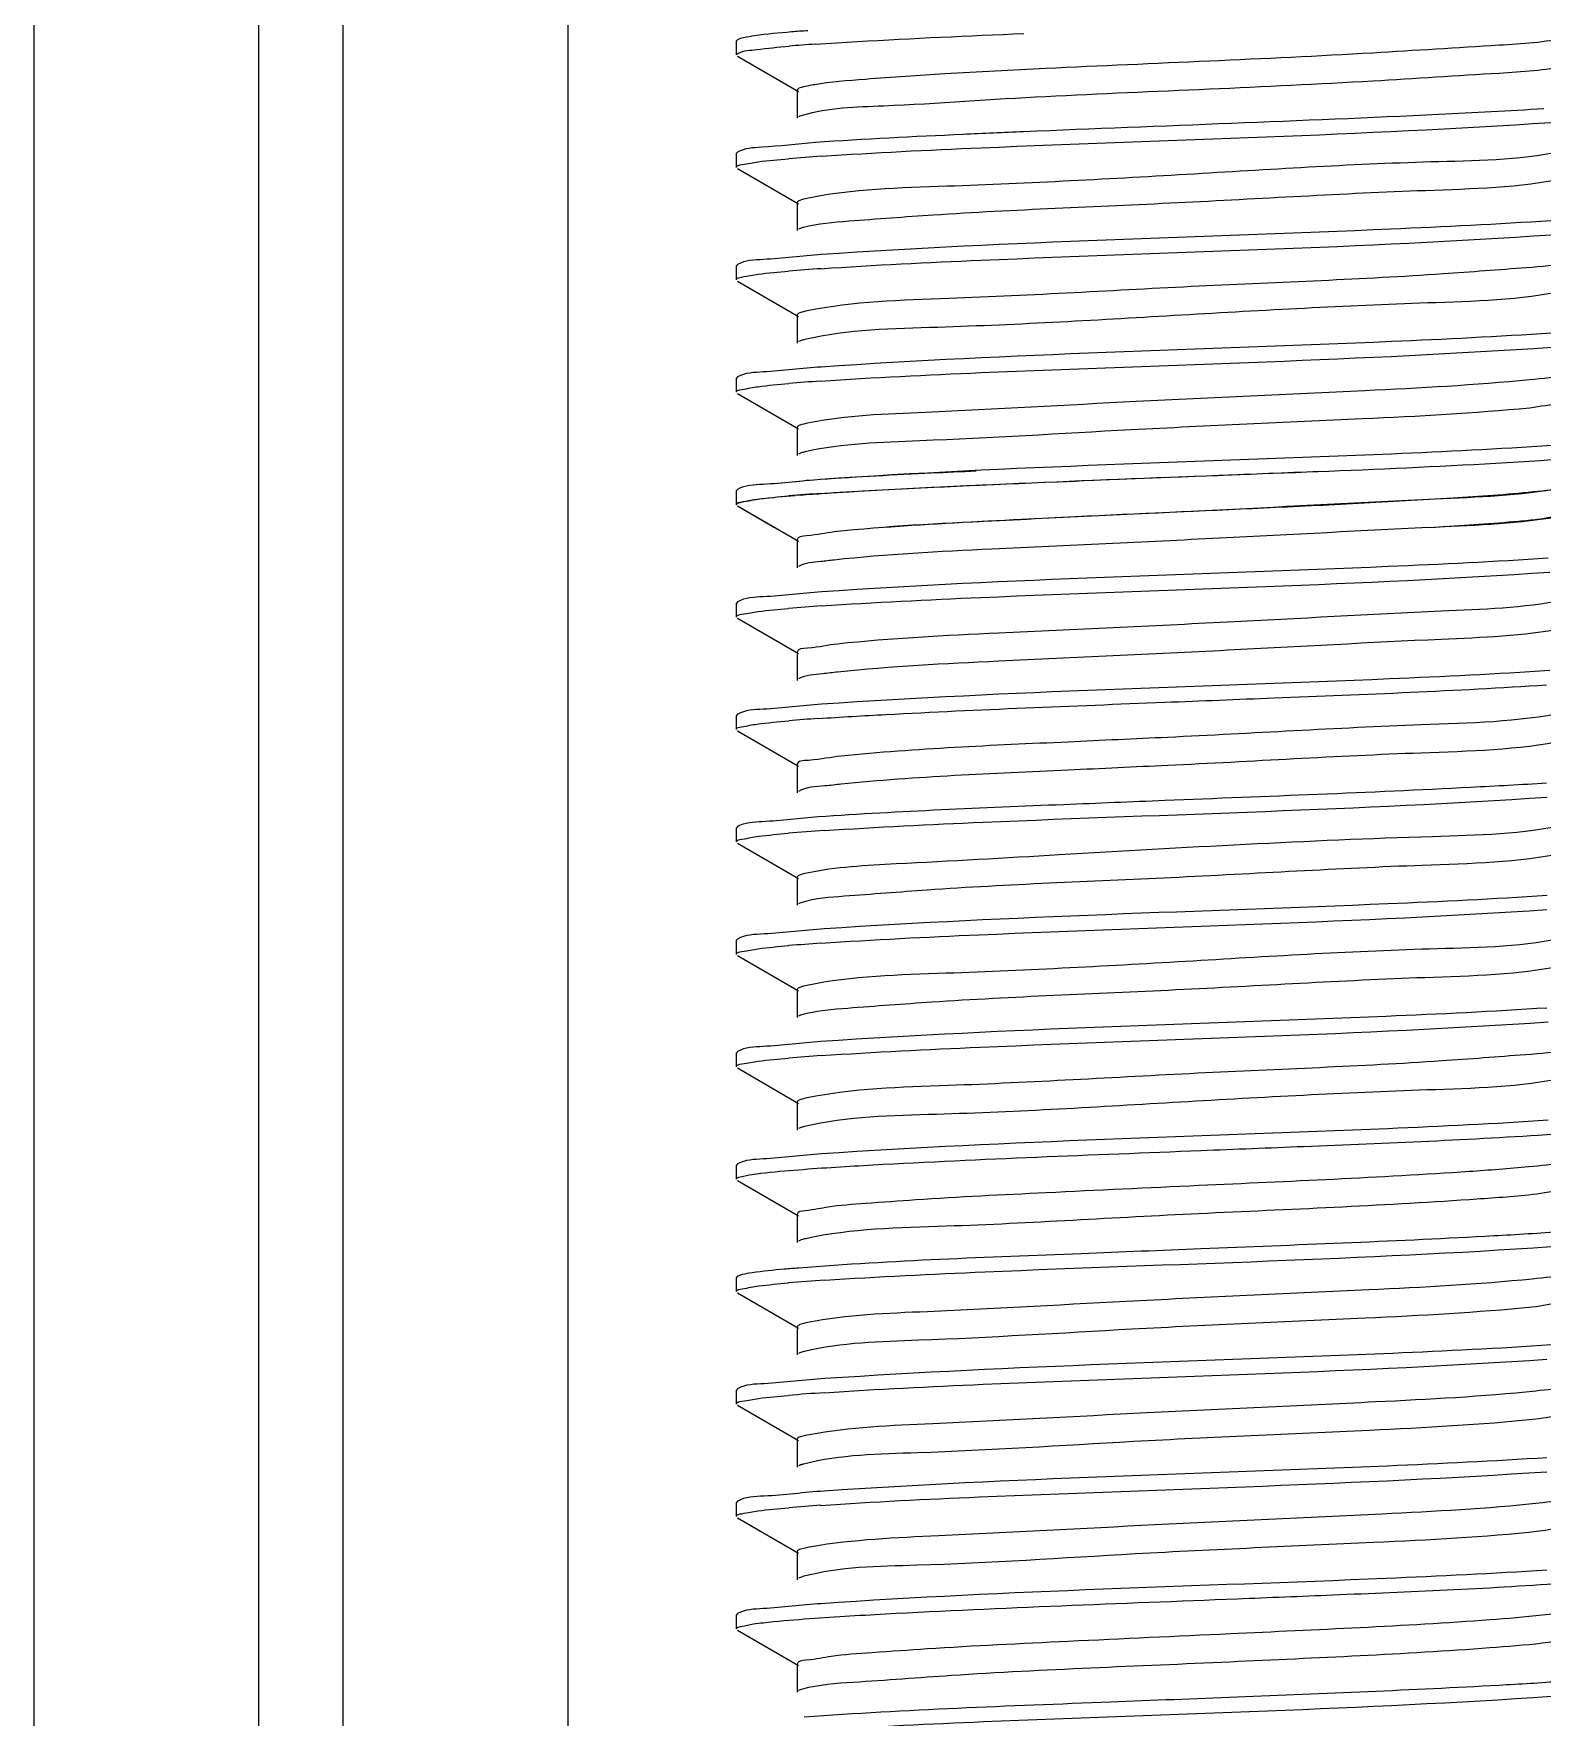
# Model space of a CAD drawing. Extents: x 1680110 to 4798266, y 269661 to 1249705.
# Drawn here: x 2404359.1 to 2404589.1, y 664867.5 to 665124.2 of the extents above; entities that cross this region are included whole.
import ezdxf

# ---------------------------------------------------------------- set-up
doc = ezdxf.new("R2010")
doc.units = 0
doc.header["$LTSCALE"] = 1000
doc.header["$MEASUREMENT"] = 0

# ---------------------------------------------------------------- blocks, each defined once
blk = doc.blocks.new('gfhhrryyfd')
at = {"linetype": 'Continuous'}
for p, q in [((3693152.86, -1741005.43), (3693152.86, -1744418.97)), ((3693187.15, -1741005.43), (3693187.15, -1744418.97)), ((3693200.01, -1741005.43), (3693200.01, -1744418.97)), ((3693234.3, -1741005.43), (3693234.3, -1744418.97)), ((3693260.18, -1742321.09), (3693260.01, -1742321.28)), ((3693260.01, -1742323.42), (3693260.01, -1742321.28)), ((3693260.01, -1742323.42), (3693260.01, -1742321.28)), ((3693260.18, -1742323.61), (3693269.48, -1742328.99)), ((3693269.29, -1742328.78), (3693269.29, -1742333.06)), ((3693260.18, -1742338.23), (3693260.01, -1742338.42)), ((3693260.01, -1742340.56), (3693260.01, -1742338.42)), ((3693260.01, -1742340.56), (3693260.01, -1742338.42)), ((3693260.18, -1742340.75), (3693269.48, -1742346.14)), ((3693269.29, -1742345.92), (3693269.29, -1742350.21)), ((3693260.18, -1742355.38), (3693260.01, -1742355.57)), ((3693260.01, -1742357.71), (3693260.01, -1742355.57)), ((3693260.01, -1742357.71), (3693260.01, -1742355.57)), ((3693260.18, -1742357.9), (3693269.48, -1742363.28)), ((3693269.29, -1742363.07), (3693269.29, -1742367.35)), ((3693260.18, -1742372.52), (3693260.01, -1742372.71)), ((3693260.01, -1742374.85), (3693260.01, -1742372.71)), ((3693260.01, -1742374.85), (3693260.01, -1742372.71)), ((3693260.18, -1742375.04), (3693269.48, -1742380.43)), ((3693269.29, -1742380.21), (3693269.29, -1742384.5)), ((3693260.18, -1742389.67), (3693260.01, -1742389.86)), ((3693260.18, -1742389.67), (3693260.01, -1742389.85)), ((3693260.01, -1742392), (3693260.01, -1742389.85)), ((3693260.01, -1742392), (3693260.01, -1742389.85)), ((3693260.01, -1742392), (3693260.01, -1742389.86)), ((3693260.01, -1742392), (3693260.01, -1742389.86)), ((3693260.18, -1742392.19), (3693269.48, -1742397.57)), ((3693260.18, -1742392.19), (3693265.84, -1742395.47)), ((3693269.29, -1742397.36), (3693269.29, -1742401.64)), ((3693260.18, -1742406.81), (3693260.01, -1742407)), ((3693260.01, -1742409.14), (3693260.01, -1742407)), ((3693260.01, -1742409.14), (3693260.01, -1742407)), ((3693260.18, -1742409.33), (3693269.48, -1742414.72)), ((3693269.29, -1742414.5), (3693269.29, -1742418.79)), ((3693260.18, -1742423.96), (3693260.01, -1742424.15)), ((3693260.01, -1742426.29), (3693260.01, -1742424.15)), ((3693260.01, -1742426.29), (3693260.01, -1742424.15)), ((3693260.18, -1742426.48), (3693269.48, -1742431.86)), ((3693269.29, -1742431.65), (3693269.29, -1742435.93)), ((3693260.18, -1742441.1), (3693260.01, -1742441.29)), ((3693260.01, -1742443.43), (3693260.01, -1742441.29)), ((3693260.01, -1742443.43), (3693260.01, -1742441.29)), ((3693260.18, -1742443.62), (3693269.48, -1742449.01)), ((3693269.29, -1742448.79), (3693269.29, -1742453.08)), ((3693260.18, -1742458.25), (3693260.01, -1742458.44)), ((3693260.01, -1742460.58), (3693260.01, -1742458.44)), ((3693260.01, -1742460.58), (3693260.01, -1742458.44)), ((3693260.18, -1742460.77), (3693269.48, -1742466.15)), ((3693269.29, -1742465.94), (3693269.29, -1742470.22)), ((3693260.18, -1742475.39), (3693260.01, -1742475.58)), ((3693260.01, -1742477.72), (3693260.01, -1742475.58)), ((3693260.01, -1742477.72), (3693260.01, -1742475.58)), ((3693260.18, -1742477.91), (3693269.48, -1742483.3)), ((3693269.29, -1742483.08), (3693269.29, -1742487.37)), ((3693260.18, -1742492.54), (3693260.01, -1742492.73)), ((3693260.01, -1742494.87), (3693260.01, -1742492.73)), ((3693260.01, -1742494.87), (3693260.01, -1742492.73)), ((3693260.18, -1742495.06), (3693269.48, -1742500.44)), ((3693269.29, -1742500.23), (3693269.29, -1742504.51)), ((3693260.18, -1742509.68), (3693260.01, -1742509.87)), ((3693260.01, -1742512.01), (3693260.01, -1742509.87)), ((3693260.01, -1742512.01), (3693260.01, -1742509.87)), ((3693260.18, -1742512.2), (3693269.48, -1742517.59)), ((3693269.29, -1742517.37), (3693269.29, -1742521.66)), ((3693260.18, -1742526.83), (3693260.01, -1742527.02)), ((3693260.01, -1742529.16), (3693260.01, -1742527.02)), ((3693260.01, -1742529.16), (3693260.01, -1742527.02)), ((3693260.18, -1742529.35), (3693269.48, -1742534.73)), ((3693269.29, -1742534.52), (3693269.29, -1742538.8)), ((3693260.18, -1742543.97), (3693260.01, -1742544.16)), ((3693260.01, -1742546.3), (3693260.01, -1742544.16)), ((3693260.01, -1742546.3), (3693260.01, -1742544.16)), ((3693260.18, -1742546.49), (3693269.48, -1742551.88)), ((3693269.29, -1742551.66), (3693269.29, -1742555.95)), ((3693260.18, -1742561.12), (3693260.01, -1742561.31)), ((3693260.01, -1742563.45), (3693260.01, -1742561.31)), ((3693260.01, -1742563.45), (3693260.01, -1742561.31)), ((3693260.18, -1742563.64), (3693269.48, -1742569.02)), ((3693269.29, -1742568.81), (3693269.29, -1742573.09))]:
    blk.add_line(p, q, dxfattribs=at)
for centre, radius, start, end in [((3693291.48, -1742601.07), 279.97, 93.9793, 94.8029), ((3693292.69, -1742633.4), 295.2, 93.8293, 94.8034), ((3693292.64, -1742649.95), 294.6, 93.8348, 94.8035), ((3693292.53, -1742665.65), 293.15, 93.8484, 94.8033), ((3693292.67, -1742684.55), 294.92, 93.832, 94.8034), ((3693289.57, -1742646.6), 256.84, 94.4326, 94.598), ((3693292.7, -1742702.08), 295.3, 93.8284, 94.8033), ((3693292.02, -1742710.64), 286.69, 93.9046, 94.8082), ((3693293.24, -1742743.15), 302.1, 93.7629, 94.806), ((3693292.57, -1742751.88), 293.66, 93.8436, 94.8037), ((3693292.67, -1742770.28), 294.92, 93.832, 94.8034), ((3693293.34, -1742813), 303.38, 93.7522, 94.8054), ((3693293.23, -1742828.72), 301.94, 93.7643, 94.806), ((3693292.57, -1742837.56), 293.62, 93.844, 94.8037)]:
    blk.add_arc(centre, radius, start, end, dxfattribs=at)
for points, knots in [([(3693270.89, -1742319.72), (3693270.06, -1742319.78), (3693267.35, -1742319.99), (3693264.65, -1742320.23), (3693262.79, -1742320.5)], [0, 0, 0, 0, 0.307532, 1, 1, 1, 1]), ([(3693260.01, -1742323.42), (3693260.01, -1742323.32), (3693261.13, -1742322.66), (3693262.11, -1742322.73), (3693263.09, -1742322.6)], [0, 0, 0, 0, 0.087421, 1, 1, 1, 1]), ([(3693262.79, -1742320.5), (3693262.22, -1742320.58), (3693261.35, -1742320.73), (3693260.45, -1742320.93), (3693260.18, -1742321.09)], [0, 0, 0, 0, 0.642986, 1, 1, 1, 1]), ([(3693272.05, -1742321.78), (3693274.19, -1742321.63), (3693284.78, -1742320.97), (3693295.38, -1742320.5), (3693303.83, -1742320.14)], [0, 0, 0, 0, 0.202501, 1, 1, 1, 1]), ([(3693386.71, -1742320.75), (3693383.31, -1742321.54), (3693373.34, -1742322.09), (3693346.9, -1742323.86), (3693323.8, -1742324.68), (3693307.18, -1742325.5)], [0, 0, 0, 0, 0.131194, 0.373535, 1, 1, 1, 1]), ([(3693386.71, -1742325.04), (3693383.31, -1742325.82), (3693373.34, -1742326.38), (3693346.9, -1742328.15), (3693323.8, -1742328.96), (3693307.18, -1742329.78)], [0, 0, 0, 0, 0.131194, 0.373535, 1, 1, 1, 1]), ([(3693307.18, -1742325.5), (3693302.05, -1742325.75), (3693292.79, -1742326.22), (3693281.32, -1742327), (3693273.53, -1742327.6), (3693270.56, -1742328.23), (3693269.29, -1742328.52), (3693269.3, -1742328.78)], [0, 0, 0, 0, 0.404312, 0.722616, 0.926229, 0.979509, 1, 1, 1, 1]), ([(3693307.18, -1742329.78), (3693298.94, -1742330.19), (3693286.64, -1742331.22), (3693274.03, -1742331.46), (3693270.03, -1742332.63)], [0, 0, 0, 0, 0.664278, 1, 1, 1, 1]), ([(3693270.03, -1742332.63), (3693269.92, -1742332.66), (3693269.73, -1742332.72), (3693269.55, -1742332.8), (3693269.48, -1742332.85)], [0, 0, 0, 0, 0.571302, 1, 1, 1, 1]), ([(3693383.11, -1742331.63), (3693377.78, -1742331.98), (3693351.37, -1742333.34), (3693324.93, -1742334.24), (3693303.83, -1742335.14)], [0, 0, 0, 0, 0.201596, 1, 1, 1, 1]), ([(3693303.83, -1742335.14), (3693300.74, -1742335.27), (3693290.15, -1742335.74), (3693279.55, -1742336.25), (3693272.05, -1742336.78)], [0, 0, 0, 0, 0.291422, 1, 1, 1, 1]), ([(3693272.98, -1742338.86), (3693281.09, -1742338.31), (3693318.16, -1742336.52), (3693355.27, -1742335.66), (3693384.18, -1742333.7)], [0, 0, 0, 0, 0.219183, 1, 1, 1, 1]), ([(3693272.05, -1742336.78), (3693269.31, -1742336.97), (3693265.45, -1742337.51), (3693261.25, -1742337.61), (3693260.18, -1742338.23)], [0, 0, 0, 0, 0.688907, 1, 1, 1, 1]), ([(3693386.93, -1742337.84), (3693380.49, -1742339.49), (3693361.18, -1742339.61), (3693329.68, -1742341.65), (3693297.61, -1742343.4), (3693277.74, -1742343.86), (3693270.76, -1742345.31)], [0, 0, 0, 0, 0.171431, 0.491399, 0.816224, 1, 1, 1, 1]), ([(3693260.01, -1742340.56), (3693260.01, -1742340.25), (3693261.66, -1742340.05), (3693262.5, -1742339.82), (3693263.33, -1742339.71)], [0, 0, 0, 0, 0.271499, 1, 1, 1, 1]), ([(3693386.42, -1742342.24), (3693379.43, -1742343.7), (3693359.52, -1742344.13), (3693327.49, -1742346.14), (3693298.09, -1742347.19), (3693279.14, -1742348.64), (3693272.48, -1742349.14), (3693270.23, -1742349.72)], [0, 0, 0, 0, 0.184068, 0.509201, 0.829117, 0.940109, 1, 1, 1, 1]), ([(3693270.76, -1742345.31), (3693270.39, -1742345.39), (3693269.95, -1742345.49), (3693269.3, -1742345.76), (3693269.3, -1742345.92)], [0, 0, 0, 0, 0.705293, 1, 1, 1, 1]), ([(3693270.23, -1742349.72), (3693270.08, -1742349.76), (3693269.82, -1742349.84), (3693269.58, -1742349.94), (3693269.48, -1742349.99)], [0, 0, 0, 0, 0.58408, 1, 1, 1, 1]), ([(3693272.94, -1742356.01), (3693281.06, -1742355.45), (3693318.18, -1742353.67), (3693355.33, -1742352.81), (3693384.27, -1742350.84)], [0, 0, 0, 0, 0.219191, 1, 1, 1, 1]), ([(3693384.18, -1742348.7), (3693376.06, -1742349.25), (3693338.99, -1742351.04), (3693301.88, -1742351.9), (3693272.98, -1742353.86)], [0, 0, 0, 0, 0.219354, 1, 1, 1, 1]), ([(3693272.98, -1742353.86), (3693270.01, -1742354.06), (3693265.86, -1742354.64), (3693261.33, -1742354.71), (3693260.18, -1742355.38)], [0, 0, 0, 0, 0.690331, 1, 1, 1, 1]), ([(3693387.14, -1742354.93), (3693384.99, -1742355.55), (3693378.46, -1742356.01), (3693359.66, -1742357.51), (3693330.21, -1742358.53), (3693297.98, -1742360.55), (3693277.89, -1742361), (3693270.8, -1742362.45)], [0, 0, 0, 0, 0.057446, 0.166902, 0.486553, 0.813832, 1, 1, 1, 1]), ([(3693260.01, -1742357.71), (3693260.01, -1742357.4), (3693261.66, -1742357.19), (3693262.49, -1742356.97), (3693263.32, -1742356.86)], [0, 0, 0, 0, 0.271543, 1, 1, 1, 1]), ([(3693386.45, -1742359.38), (3693379.55, -1742360.83), (3693359.87, -1742361.29), (3693328, -1742363.06), (3693296.44, -1742364.99), (3693277.06, -1742365.26), (3693270.45, -1742366.81)], [0, 0, 0, 0, 0.181951, 0.50465, 0.824728, 1, 1, 1, 1]), ([(3693270.8, -1742362.45), (3693270.42, -1742362.53), (3693269.97, -1742362.63), (3693269.3, -1742362.9), (3693269.3, -1742363.07)], [0, 0, 0, 0, 0.706048, 1, 1, 1, 1]), ([(3693384.27, -1742365.84), (3693376.15, -1742366.39), (3693339.04, -1742368.18), (3693301.88, -1742369.04), (3693272.94, -1742371.01)], [0, 0, 0, 0, 0.2191, 1, 1, 1, 1]), ([(3693270.45, -1742366.81), (3693270.25, -1742366.86), (3693269.92, -1742366.95), (3693269.6, -1742367.07), (3693269.48, -1742367.14)], [0, 0, 0, 0, 0.595248, 1, 1, 1, 1]), ([(3693272.85, -1742373.16), (3693280.98, -1742372.6), (3693318.14, -1742370.81), (3693355.35, -1742369.96), (3693384.33, -1742367.98)], [0, 0, 0, 0, 0.218987, 1, 1, 1, 1]), ([(3693272.94, -1742371.01), (3693269.99, -1742371.21), (3693265.84, -1742371.78), (3693261.33, -1742371.86), (3693260.18, -1742372.52)], [0, 0, 0, 0, 0.690279, 1, 1, 1, 1]), ([(3693380.97, -1742372.97), (3693372.61, -1742373.79), (3693352.6, -1742374.82), (3693321.86, -1742376.14), (3693293.6, -1742377.82), (3693276.77, -1742378.39), (3693270.86, -1742379.58)], [0, 0, 0, 0, 0.228484, 0.544623, 0.836244, 1, 1, 1, 1]), ([(3693387.71, -1742371.86), (3693387.47, -1742372), (3693385.23, -1742372.59), (3693382.96, -1742372.78), (3693380.97, -1742372.97)], [0, 0, 0, 0, 0.122149, 1, 1, 1, 1]), ([(3693260.01, -1742374.85), (3693260.01, -1742374.54), (3693261.65, -1742374.34), (3693262.48, -1742374.11), (3693263.3, -1742374.01)], [0, 0, 0, 0, 0.27163, 1, 1, 1, 1]), ([(3693387.89, -1742375.93), (3693387.9, -1742376.55), (3693384.32, -1742376.56), (3693382.7, -1742377.09), (3693380.97, -1742377.26)], [0, 0, 0, 0, 0.265061, 1, 1, 1, 1]), ([(3693380.97, -1742377.26), (3693372.49, -1742378.09), (3693352.22, -1742379.13), (3693321.18, -1742380.42), (3693292.95, -1742382.22), (3693276.22, -1742382.65), (3693270.52, -1742383.94)], [0, 0, 0, 0, 0.230953, 0.550009, 0.841524, 1, 1, 1, 1]), ([(3693270.86, -1742379.58), (3693270.47, -1742379.66), (3693270, -1742379.77), (3693269.3, -1742380.04), (3693269.3, -1742380.21)], [0, 0, 0, 0, 0.707083, 1, 1, 1, 1]), ([(3693270.52, -1742383.94), (3693270.31, -1742383.99), (3693269.96, -1742384.08), (3693269.61, -1742384.21), (3693269.48, -1742384.28)], [0, 0, 0, 0, 0.598262, 1, 1, 1, 1]), ([(3693384.33, -1742382.98), (3693376.2, -1742383.54), (3693339.04, -1742385.33), (3693301.84, -1742386.18), (3693272.85, -1742388.16)], [0, 0, 0, 0, 0.219015, 1, 1, 1, 1]), ([(3693309.05, -1742388.5), (3693316.03, -1742388.21), (3693341.11, -1742387.19), (3693366.22, -1742386.36), (3693384.3, -1742385.13)], [0, 0, 0, 0, 0.278136, 1, 1, 1, 1]), ([(3693272.85, -1742388.16), (3693269.92, -1742388.36), (3693265.81, -1742388.93), (3693261.32, -1742389.01), (3693260.18, -1742389.67)], [0, 0, 0, 0, 0.690152, 1, 1, 1, 1]), ([(3693272.89, -1742388.16), (3693269.95, -1742388.36), (3693265.82, -1742388.93), (3693261.32, -1742389.01), (3693260.18, -1742389.67)], [0, 0, 0, 0, 0.690202, 1, 1, 1, 1]), ([(3693269.72, -1742390.53), (3693272.22, -1742390.34), (3693285.32, -1742389.49), (3693298.44, -1742388.94), (3693309.05, -1742388.5)], [0, 0, 0, 0, 0.191198, 1, 1, 1, 1]), ([(3693296.55, -1742386.89), (3693294.29, -1742387), (3693286.4, -1742387.36), (3693278.51, -1742387.77), (3693272.89, -1742388.16)], [0, 0, 0, 0, 0.286136, 1, 1, 1, 1]), ([(3693272.96, -1742390.29), (3693277.94, -1742389.95), (3693303.22, -1742388.61), (3693328.52, -1742387.74), (3693348.82, -1742386.89)], [0, 0, 0, 0, 0.197351, 1, 1, 1, 1]), ([(3693387.71, -1742389), (3693387.48, -1742389.13), (3693385.43, -1742389.7), (3693383.35, -1742389.88), (3693381.52, -1742390.06)], [0, 0, 0, 0, 0.124256, 1, 1, 1, 1]), ([(3693260.01, -1742392), (3693260.01, -1742391.69), (3693261.66, -1742391.48), (3693262.49, -1742391.25), (3693263.32, -1742391.15)], [0, 0, 0, 0, 0.271516, 1, 1, 1, 1]), ([(3693260.01, -1742392), (3693260.01, -1742391.78), (3693261.09, -1742391.53), (3693261.69, -1742391.39), (3693262.26, -1742391.3)], [0, 0, 0, 0, 0.278908, 1, 1, 1, 1]), ([(3693262.26, -1742391.3), (3693262.68, -1742391.23), (3693264.92, -1742390.93), (3693267.16, -1742390.73), (3693268.98, -1742390.59)], [0, 0, 0, 0, 0.190214, 1, 1, 1, 1]), ([(3693385.8, -1742389.51), (3693379.46, -1742390.62), (3693362, -1742391.32), (3693333.09, -1742392.92), (3693302.52, -1742394.3), (3693282.91, -1742395.29), (3693274.92, -1742396.16)], [0, 0, 0, 0, 0.173733, 0.470057, 0.78285, 1, 1, 1, 1]), ([(3693381.52, -1742390.06), (3693377.43, -1742390.48), (3693354.17, -1742392.05), (3693330.87, -1742392.94), (3693311.69, -1742393.86)], [0, 0, 0, 0, 0.176303, 1, 1, 1, 1]), ([(3693385.8, -1742393.8), (3693379.46, -1742394.9), (3693362, -1742395.61), (3693333.09, -1742397.21), (3693302.52, -1742398.58), (3693282.91, -1742399.58), (3693274.92, -1742400.44)], [0, 0, 0, 0, 0.173733, 0.470057, 0.78285, 1, 1, 1, 1]), ([(3693311.69, -1742393.86), (3693308.98, -1742393.99), (3693299.38, -1742394.46), (3693289.78, -1742394.97), (3693282.91, -1742395.47)], [0, 0, 0, 0, 0.28332, 1, 1, 1, 1]), ([(3693381.52, -1742394.35), (3693380.51, -1742394.45), (3693375.5, -1742394.91), (3693370.48, -1742395.23), (3693366.46, -1742395.47)], [0, 0, 0, 0, 0.200678, 1, 1, 1, 1]), ([(3693387.89, -1742393.07), (3693387.9, -1742393.65), (3693384.61, -1742393.71), (3693383.11, -1742394.19), (3693381.52, -1742394.35)], [0, 0, 0, 0, 0.265734, 1, 1, 1, 1]), ([(3693274.92, -1742396.16), (3693273.51, -1742396.31), (3693272.17, -1742396.72), (3693269.29, -1742396.84), (3693269.29, -1742397.36)], [0, 0, 0, 0, 0.733065, 1, 1, 1, 1]), ([(3693274.92, -1742400.44), (3693274.24, -1742400.52), (3693272.43, -1742400.79), (3693270.48, -1742400.84), (3693269.48, -1742401.42)], [0, 0, 0, 0, 0.372335, 1, 1, 1, 1]), ([(3693383.81, -1742400.16), (3693375.67, -1742400.71), (3693338.72, -1742402.48), (3693301.72, -1742403.34), (3693272.96, -1742405.3)], [0, 0, 0, 0, 0.220579, 1, 1, 1, 1]), ([(3693272.98, -1742407.44), (3693281.08, -1742406.89), (3693318.09, -1742405.1), (3693355.14, -1742404.24), (3693384.02, -1742402.29)], [0, 0, 0, 0, 0.218972, 1, 1, 1, 1]), ([(3693272.96, -1742405.3), (3693270, -1742405.5), (3693265.85, -1742406.07), (3693261.33, -1742406.15), (3693260.18, -1742406.81)], [0, 0, 0, 0, 0.690305, 1, 1, 1, 1]), ([(3693386.1, -1742406.6), (3693379.97, -1742407.76), (3693362.79, -1742408.39), (3693334.14, -1742410.04), (3693303.44, -1742411.39), (3693283.61, -1742412.4), (3693275.44, -1742413.25)], [0, 0, 0, 0, 0.168631, 0.463014, 0.777741, 1, 1, 1, 1]), ([(3693260.01, -1742409.14), (3693260.01, -1742408.83), (3693261.66, -1742408.63), (3693262.5, -1742408.4), (3693263.33, -1742408.29)], [0, 0, 0, 0, 0.271492, 1, 1, 1, 1]), ([(3693386.1, -1742410.89), (3693379.97, -1742412.04), (3693362.79, -1742412.68), (3693334.14, -1742414.33), (3693303.44, -1742415.67), (3693283.61, -1742416.69), (3693275.44, -1742417.53)], [0, 0, 0, 0, 0.168631, 0.463014, 0.777741, 1, 1, 1, 1]), ([(3693275.44, -1742413.25), (3693273.9, -1742413.41), (3693272.45, -1742413.87), (3693269.29, -1742413.94), (3693269.3, -1742414.5)], [0, 0, 0, 0, 0.733941, 1, 1, 1, 1]), ([(3693275.44, -1742417.53), (3693274.68, -1742417.61), (3693272.71, -1742417.9), (3693270.57, -1742417.94), (3693269.48, -1742418.57)], [0, 0, 0, 0, 0.37434, 1, 1, 1, 1]), ([(3693384.02, -1742417.29), (3693375.89, -1742417.84), (3693338.88, -1742419.62), (3693301.82, -1742420.48), (3693272.98, -1742422.44)], [0, 0, 0, 0, 0.219886, 1, 1, 1, 1]), ([(3693325.32, -1742422.13), (3693330.87, -1742421.91), (3693350.28, -1742421.13), (3693369.69, -1742420.39), (3693383.53, -1742419.47)], [0, 0, 0, 0, 0.286007, 1, 1, 1, 1]), ([(3693272.98, -1742422.44), (3693270.02, -1742422.64), (3693265.86, -1742423.22), (3693261.33, -1742423.29), (3693260.18, -1742423.96)], [0, 0, 0, 0, 0.690338, 1, 1, 1, 1]), ([(3693272.5, -1742424.62), (3693275.94, -1742424.38), (3693293.54, -1742423.37), (3693311.16, -1742422.7), (3693325.32, -1742422.13)], [0, 0, 0, 0, 0.196017, 1, 1, 1, 1]), ([(3693386.38, -1742423.69), (3693379.17, -1742425.17), (3693358.79, -1742425.59), (3693338.64, -1742426.9), (3693325.77, -1742427.49)], [0, 0, 0, 0, 0.363233, 1, 1, 1, 1]), ([(3693260.01, -1742426.29), (3693260.01, -1742425.99), (3693261.56, -1742425.78), (3693262.35, -1742425.57), (3693263.13, -1742425.46)], [0, 0, 0, 0, 0.272443, 1, 1, 1, 1]), ([(3693325.77, -1742427.49), (3693320.71, -1742427.72), (3693304.1, -1742428.53), (3693287.48, -1742429.19), (3693275.97, -1742430.34)], [0, 0, 0, 0, 0.304662, 1, 1, 1, 1]), ([(3693275.97, -1742430.34), (3693274.31, -1742430.5), (3693272.74, -1742431.01), (3693269.29, -1742431.04), (3693269.3, -1742431.65)], [0, 0, 0, 0, 0.734703, 1, 1, 1, 1]), ([(3693386.38, -1742427.98), (3693379.17, -1742429.45), (3693358.79, -1742429.88), (3693338.64, -1742431.18), (3693325.77, -1742431.78)], [0, 0, 0, 0, 0.363233, 1, 1, 1, 1]), ([(3693325.77, -1742431.78), (3693320.71, -1742432.01), (3693304.1, -1742432.82), (3693287.48, -1742433.48), (3693275.97, -1742434.62)], [0, 0, 0, 0, 0.304662, 1, 1, 1, 1]), ([(3693275.97, -1742434.62), (3693275.15, -1742434.71), (3693273.01, -1742435.02), (3693270.67, -1742435.03), (3693269.48, -1742435.72)], [0, 0, 0, 0, 0.376214, 1, 1, 1, 1]), ([(3693383.53, -1742434.47), (3693379.68, -1742434.72), (3693360.29, -1742435.79), (3693340.88, -1742436.51), (3693325.32, -1742437.13)], [0, 0, 0, 0, 0.198662, 1, 1, 1, 1]), ([(3693325.32, -1742437.13), (3693320.2, -1742437.34), (3693302.59, -1742438.06), (3693284.97, -1742438.76), (3693272.5, -1742439.62)], [0, 0, 0, 0, 0.290714, 1, 1, 1, 1]), ([(3693273.41, -1742441.7), (3693281.48, -1742441.16), (3693318.21, -1742439.39), (3693354.99, -1742438.51), (3693383.61, -1742436.61)], [0, 0, 0, 0, 0.219814, 1, 1, 1, 1]), ([(3693272.5, -1742439.62), (3693269.65, -1742439.81), (3693265.65, -1742440.37), (3693261.29, -1742440.46), (3693260.18, -1742441.1)], [0, 0, 0, 0, 0.689661, 1, 1, 1, 1]), ([(3693260.01, -1742443.43), (3693260.01, -1742443.12), (3693261.68, -1742442.91), (3693262.53, -1742442.68), (3693263.37, -1742442.58)], [0, 0, 0, 0, 0.271257, 1, 1, 1, 1]), ([(3693386.63, -1742440.78), (3693379.94, -1742442.28), (3693353.89, -1742442.82), (3693319.9, -1742444.79), (3693288.13, -1742446.64), (3693275.21, -1742447.25), (3693270.73, -1742448.19)], [0, 0, 0, 0, 0.177164, 0.667524, 0.881863, 1, 1, 1, 1]), ([(3693386.36, -1742445.13), (3693379.22, -1742446.58), (3693359.04, -1742447.03), (3693326.71, -1742449.06), (3693297.23, -1742450.06), (3693278.53, -1742451.6), (3693272.06, -1742452.03), (3693269.97, -1742452.66)], [0, 0, 0, 0, 0.187313, 0.515693, 0.835167, 0.943815, 1, 1, 1, 1]), ([(3693270.73, -1742448.19), (3693270.36, -1742448.27), (3693269.93, -1742448.36), (3693269.3, -1742448.64), (3693269.3, -1742448.79)], [0, 0, 0, 0, 0.704879, 1, 1, 1, 1]), ([(3693269.97, -1742452.66), (3693269.88, -1742452.69), (3693269.71, -1742452.75), (3693269.55, -1742452.82), (3693269.48, -1742452.86)], [0, 0, 0, 0, 0.566993, 1, 1, 1, 1]), ([(3693383.61, -1742451.61), (3693375.52, -1742452.15), (3693338.79, -1742453.91), (3693302.01, -1742454.78), (3693273.41, -1742456.7)], [0, 0, 0, 0, 0.220557, 1, 1, 1, 1]), ([(3693272.88, -1742458.88), (3693280.92, -1742458.33), (3693317.81, -1742456.55), (3693354.75, -1742455.67), (3693383.57, -1742453.75)], [0, 0, 0, 0, 0.218031, 1, 1, 1, 1]), ([(3693273.41, -1742456.7), (3693270.35, -1742456.91), (3693266.05, -1742457.5), (3693261.37, -1742457.56), (3693260.18, -1742458.25)], [0, 0, 0, 0, 0.690963, 1, 1, 1, 1]), ([(3693386.87, -1742457.87), (3693380.36, -1742459.49), (3693361.03, -1742459.66), (3693329.5, -1742461.66), (3693297.5, -1742463.42), (3693277.7, -1742463.88), (3693270.75, -1742465.33)], [0, 0, 0, 0, 0.172802, 0.492825, 0.816897, 1, 1, 1, 1]), ([(3693260.01, -1742460.58), (3693260.01, -1742460.27), (3693261.65, -1742460.06), (3693262.48, -1742459.84), (3693263.3, -1742459.73)], [0, 0, 0, 0, 0.271613, 1, 1, 1, 1]), ([(3693386.41, -1742462.26), (3693379.38, -1742463.72), (3693359.42, -1742464.15), (3693327.31, -1742466.17), (3693297.89, -1742467.21), (3693278.99, -1742468.67), (3693272.38, -1742469.16), (3693270.16, -1742469.75)], [0, 0, 0, 0, 0.184784, 0.510672, 0.830509, 0.940967, 1, 1, 1, 1]), ([(3693270.75, -1742465.33), (3693270.38, -1742465.41), (3693269.94, -1742465.51), (3693269.3, -1742465.78), (3693269.3, -1742465.94)], [0, 0, 0, 0, 0.705132, 1, 1, 1, 1]), ([(3693383.57, -1742468.76), (3693375.41, -1742469.3), (3693338.51, -1742471.07), (3693301.57, -1742471.92), (3693272.88, -1742473.88)], [0, 0, 0, 0, 0.221461, 1, 1, 1, 1]), ([(3693270.16, -1742469.75), (3693270.03, -1742469.79), (3693269.8, -1742469.86), (3693269.57, -1742469.95), (3693269.48, -1742470.01)], [0, 0, 0, 0, 0.580357, 1, 1, 1, 1]), ([(3693272.96, -1742476.02), (3693281.03, -1742475.47), (3693317.97, -1742473.69), (3693354.97, -1742472.82), (3693383.8, -1742470.88)], [0, 0, 0, 0, 0.218602, 1, 1, 1, 1]), ([(3693272.88, -1742473.88), (3693269.94, -1742474.08), (3693265.82, -1742474.65), (3693261.32, -1742474.73), (3693260.18, -1742475.39)], [0, 0, 0, 0, 0.690198, 1, 1, 1, 1]), ([(3693387.08, -1742474.96), (3693384.89, -1742475.57), (3693378.31, -1742476.04), (3693359.46, -1742477.52), (3693330.03, -1742478.56), (3693297.87, -1742480.58), (3693277.84, -1742481.01), (3693270.79, -1742482.47)], [0, 0, 0, 0, 0.058314, 0.16832, 0.488078, 0.814598, 1, 1, 1, 1]), ([(3693260.01, -1742477.72), (3693260.01, -1742477.41), (3693261.66, -1742477.21), (3693262.49, -1742476.98), (3693263.32, -1742476.87)], [0, 0, 0, 0, 0.271515, 1, 1, 1, 1]), ([(3693386.45, -1742479.4), (3693379.52, -1742480.85), (3693359.77, -1742481.31), (3693327.83, -1742483.07), (3693296.29, -1742485.04), (3693276.93, -1742485.26), (3693270.38, -1742486.85)], [0, 0, 0, 0, 0.182564, 0.506012, 0.826068, 1, 1, 1, 1]), ([(3693270.79, -1742482.47), (3693270.41, -1742482.55), (3693269.96, -1742482.65), (3693269.3, -1742482.92), (3693269.3, -1742483.08)], [0, 0, 0, 0, 0.705784, 1, 1, 1, 1]), ([(3693270.38, -1742486.85), (3693270.2, -1742486.89), (3693269.89, -1742486.97), (3693269.59, -1742487.09), (3693269.48, -1742487.15)], [0, 0, 0, 0, 0.591995, 1, 1, 1, 1]), ([(3693383.8, -1742485.89), (3693375.66, -1742486.43), (3693338.71, -1742488.21), (3693301.72, -1742489.06), (3693272.96, -1742491.02)], [0, 0, 0, 0, 0.220602, 1, 1, 1, 1]), ([(3693330.84, -1742490.49), (3693336.05, -1742490.29), (3693354.01, -1742489.55), (3693371.98, -1742488.85), (3693384.7, -1742487.97)], [0, 0, 0, 0, 0.290468, 1, 1, 1, 1]), ([(3693272.96, -1742491.02), (3693270, -1742491.22), (3693265.85, -1742491.8), (3693261.33, -1742491.88), (3693260.18, -1742492.54)], [0, 0, 0, 0, 0.690304, 1, 1, 1, 1]), ([(3693269.5, -1742493.42), (3693273.27, -1742493.12), (3693293.71, -1742491.9), (3693314.16, -1742491.16), (3693330.84, -1742490.49)], [0, 0, 0, 0, 0.184687, 1, 1, 1, 1]), ([(3693387.26, -1742492.05), (3693386.94, -1742492.15), (3693384.81, -1742492.62), (3693382.64, -1742492.82), (3693380.8, -1742493)], [0, 0, 0, 0, 0.153321, 1, 1, 1, 1]), ([(3693260.01, -1742494.87), (3693260.01, -1742494.64), (3693261.16, -1742494.4), (3693261.79, -1742494.24), (3693262.39, -1742494.15)], [0, 0, 0, 0, 0.277625, 1, 1, 1, 1]), ([(3693262.39, -1742494.15), (3693262.84, -1742494.08), (3693265.2, -1742493.77), (3693267.58, -1742493.57), (3693269.5, -1742493.42)], [0, 0, 0, 0, 0.190334, 1, 1, 1, 1]), ([(3693380.8, -1742493), (3693377.79, -1742493.29), (3693361.05, -1742494.51), (3693344.28, -1742495.22), (3693330.53, -1742495.85)], [0, 0, 0, 0, 0.179859, 1, 1, 1, 1]), ([(3693330.53, -1742495.85), (3693322.77, -1742496.21), (3693308.42, -1742496.88), (3693291.33, -1742497.72), (3693280.46, -1742498.54), (3693274.45, -1742498.95), (3693271.64, -1742499.6), (3693269.3, -1742499.79), (3693269.3, -1742500.23)], [0, 0, 0, 0, 0.37902, 0.702957, 0.82783, 0.920921, 0.978777, 1, 1, 1, 1]), ([(3693387.89, -1742495.94), (3693387.89, -1742496.58), (3693384.23, -1742496.57), (3693382.57, -1742497.12), (3693380.8, -1742497.29)], [0, 0, 0, 0, 0.264851, 1, 1, 1, 1]), ([(3693380.8, -1742497.29), (3693377.79, -1742497.58), (3693361.05, -1742498.8), (3693344.28, -1742499.5), (3693330.53, -1742500.14)], [0, 0, 0, 0, 0.179859, 1, 1, 1, 1]), ([(3693330.53, -1742500.14), (3693317.69, -1742500.73), (3693297.78, -1742502.1), (3693277.58, -1742502.39), (3693270.58, -1742503.94)], [0, 0, 0, 0, 0.641833, 1, 1, 1, 1]), ([(3693270.58, -1742503.94), (3693270.35, -1742503.99), (3693269.98, -1742504.09), (3693269.62, -1742504.22), (3693269.48, -1742504.3)], [0, 0, 0, 0, 0.600683, 1, 1, 1, 1]), ([(3693384.7, -1742502.97), (3693381.19, -1742503.21), (3693363.24, -1742504.24), (3693345.28, -1742504.92), (3693330.84, -1742505.5)], [0, 0, 0, 0, 0.195815, 1, 1, 1, 1]), ([(3693330.84, -1742505.5), (3693324.77, -1742505.74), (3693304.32, -1742506.58), (3693283.85, -1742507.29), (3693269.5, -1742508.42)], [0, 0, 0, 0, 0.296913, 1, 1, 1, 1]), ([(3693273.49, -1742510.27), (3693281.64, -1742509.73), (3693318.56, -1742507.96), (3693355.53, -1742507.1), (3693384.26, -1742505.14)], [0, 0, 0, 0, 0.220973, 1, 1, 1, 1]), ([(3693262.39, -1742509.15), (3693261.91, -1742509.22), (3693261.17, -1742509.36), (3693260.42, -1742509.55), (3693260.18, -1742509.68)], [0, 0, 0, 0, 0.636492, 1, 1, 1, 1]), ([(3693269.5, -1742508.42), (3693268.77, -1742508.48), (3693266.39, -1742508.68), (3693264.02, -1742508.9), (3693262.39, -1742509.15)], [0, 0, 0, 0, 0.308662, 1, 1, 1, 1]), ([(3693387.71, -1742509.02), (3693387.48, -1742509.15), (3693385.37, -1742509.72), (3693383.23, -1742509.9), (3693381.35, -1742510.09)], [0, 0, 0, 0, 0.12359, 1, 1, 1, 1]), ([(3693260.01, -1742512.01), (3693260.01, -1742511.7), (3693261.7, -1742511.49), (3693262.54, -1742511.26), (3693263.39, -1742511.15)], [0, 0, 0, 0, 0.271161, 1, 1, 1, 1]), ([(3693381.35, -1742510.09), (3693373.07, -1742510.93), (3693353.1, -1742511.95), (3693322.33, -1742513.28), (3693293.88, -1742514.96), (3693276.89, -1742515.55), (3693270.91, -1742516.73)], [0, 0, 0, 0, 0.225861, 0.54177, 0.834708, 1, 1, 1, 1]), ([(3693381.35, -1742514.38), (3693372.89, -1742515.23), (3693352.53, -1742516.27), (3693321.3, -1742517.56), (3693292.91, -1742519.43), (3693276.08, -1742519.77), (3693270.41, -1742521.13)], [0, 0, 0, 0, 0.229569, 0.549908, 0.842706, 1, 1, 1, 1]), ([(3693387.89, -1742513.09), (3693387.9, -1742513.68), (3693384.52, -1742513.72), (3693382.99, -1742514.22), (3693381.35, -1742514.38)], [0, 0, 0, 0, 0.265506, 1, 1, 1, 1]), ([(3693270.91, -1742516.73), (3693270.5, -1742516.81), (3693270.03, -1742516.92), (3693269.3, -1742517.2), (3693269.3, -1742517.37)], [0, 0, 0, 0, 0.707927, 1, 1, 1, 1]), ([(3693384.26, -1742520.15), (3693376.21, -1742520.69), (3693339.28, -1742522.47), (3693302.32, -1742523.35), (3693273.49, -1742525.28)], [0, 0, 0, 0, 0.218362, 1, 1, 1, 1]), ([(3693270.41, -1742521.13), (3693270.22, -1742521.17), (3693269.9, -1742521.26), (3693269.6, -1742521.37), (3693269.48, -1742521.44)], [0, 0, 0, 0, 0.592962, 1, 1, 1, 1]), ([(3693273.4, -1742527.43), (3693281.47, -1742526.88), (3693318.2, -1742525.12), (3693354.98, -1742524.24), (3693383.6, -1742522.33)], [0, 0, 0, 0, 0.219771, 1, 1, 1, 1]), ([(3693273.49, -1742525.28), (3693270.4, -1742525.48), (3693266.09, -1742526.08), (3693261.38, -1742526.14), (3693260.18, -1742526.83)], [0, 0, 0, 0, 0.691058, 1, 1, 1, 1]), ([(3693381.89, -1742527.18), (3693373.76, -1742528.04), (3693353.99, -1742529.04), (3693323.31, -1742530.4), (3693294.6, -1742532.04), (3693277.34, -1742532.69), (3693271.17, -1742533.83)], [0, 0, 0, 0, 0.220957, 0.535192, 0.830069, 1, 1, 1, 1]), ([(3693387.71, -1742526.16), (3693387.49, -1742526.29), (3693385.57, -1742526.83), (3693383.6, -1742527), (3693381.89, -1742527.18)], [0, 0, 0, 0, 0.125811, 1, 1, 1, 1]), ([(3693260.01, -1742529.16), (3693260.01, -1742528.84), (3693261.68, -1742528.64), (3693262.53, -1742528.41), (3693263.37, -1742528.3)], [0, 0, 0, 0, 0.271269, 1, 1, 1, 1]), ([(3693387.89, -1742530.23), (3693387.9, -1742530.78), (3693384.81, -1742530.87), (3693383.39, -1742531.31), (3693381.89, -1742531.47)], [0, 0, 0, 0, 0.266267, 1, 1, 1, 1]), ([(3693381.89, -1742531.47), (3693373.46, -1742532.35), (3693353, -1742533.39), (3693321.52, -1742534.68), (3693292.9, -1742536.63), (3693275.9, -1742536.87), (3693270.27, -1742538.31)], [0, 0, 0, 0, 0.227343, 0.549346, 0.844044, 1, 1, 1, 1]), ([(3693271.17, -1742533.83), (3693270.69, -1742533.92), (3693270.16, -1742534.04), (3693269.3, -1742534.32), (3693269.29, -1742534.52)], [0, 0, 0, 0, 0.7122, 1, 1, 1, 1]), ([(3693270.27, -1742538.31), (3693270.11, -1742538.35), (3693269.84, -1742538.42), (3693269.58, -1742538.53), (3693269.48, -1742538.59)], [0, 0, 0, 0, 0.585894, 1, 1, 1, 1]), ([(3693383.6, -1742537.34), (3693375.51, -1742537.87), (3693338.78, -1742539.64), (3693302, -1742540.51), (3693273.4, -1742542.43)], [0, 0, 0, 0, 0.2206, 1, 1, 1, 1]), ([(3693272.88, -1742544.61), (3693280.91, -1742544.06), (3693317.81, -1742542.28), (3693354.74, -1742541.4), (3693383.56, -1742539.48)], [0, 0, 0, 0, 0.218012, 1, 1, 1, 1]), ([(3693273.4, -1742542.43), (3693270.34, -1742542.63), (3693266.05, -1742543.23), (3693261.37, -1742543.29), (3693260.18, -1742543.97)], [0, 0, 0, 0, 0.69095, 1, 1, 1, 1]), ([(3693387.71, -1742543.31), (3693387.51, -1742543.42), (3693385.76, -1742543.94), (3693383.96, -1742544.1), (3693382.4, -1742544.27)], [0, 0, 0, 0, 0.128207, 1, 1, 1, 1]), ([(3693260.01, -1742546.3), (3693260.01, -1742545.99), (3693261.65, -1742545.79), (3693262.48, -1742545.56), (3693263.3, -1742545.46)], [0, 0, 0, 0, 0.271616, 1, 1, 1, 1]), ([(3693382.4, -1742544.27), (3693374.45, -1742545.14), (3693354.9, -1742546.13), (3693324.36, -1742547.51), (3693295.39, -1742549.11), (3693277.87, -1742549.83), (3693271.47, -1742550.92)], [0, 0, 0, 0, 0.215853, 0.528156, 0.824971, 1, 1, 1, 1]), ([(3693382.4, -1742548.56), (3693374.02, -1742549.48), (3693353.48, -1742550.51), (3693321.79, -1742551.79), (3693292.93, -1742553.84), (3693275.77, -1742553.96), (3693270.16, -1742555.48)], [0, 0, 0, 0, 0.224873, 0.548357, 0.845013, 1, 1, 1, 1]), ([(3693387.89, -1742547.38), (3693387.9, -1742547.88), (3693385.09, -1742548.01), (3693383.77, -1742548.41), (3693382.4, -1742548.56)], [0, 0, 0, 0, 0.267184, 1, 1, 1, 1]), ([(3693271.47, -1742550.92), (3693270.92, -1742551.01), (3693270.32, -1742551.16), (3693269.3, -1742551.44), (3693269.29, -1742551.66)], [0, 0, 0, 0, 0.716288, 1, 1, 1, 1]), ([(3693270.16, -1742555.48), (3693270.03, -1742555.52), (3693269.8, -1742555.59), (3693269.57, -1742555.68), (3693269.48, -1742555.73)], [0, 0, 0, 0, 0.579461, 1, 1, 1, 1]), ([(3693383.56, -1742554.48), (3693375.4, -1742555.03), (3693338.5, -1742556.79), (3693301.57, -1742557.65), (3693272.88, -1742559.61)], [0, 0, 0, 0, 0.221489, 1, 1, 1, 1]), ([(3693270.35, -1742561.93), (3693274.47, -1742561.62), (3693296.45, -1742560.35), (3693318.46, -1742559.57), (3693336.34, -1742558.85)], [0, 0, 0, 0, 0.18765, 1, 1, 1, 1]), ([(3693336.34, -1742558.85), (3693341.2, -1742558.66), (3693357.69, -1742557.98), (3693374.2, -1742557.31), (3693385.82, -1742556.47)], [0, 0, 0, 0, 0.294536, 1, 1, 1, 1]), ([(3693272.88, -1742559.61), (3693269.94, -1742559.81), (3693265.82, -1742560.38), (3693261.32, -1742560.46), (3693260.18, -1742561.12)], [0, 0, 0, 0, 0.690195, 1, 1, 1, 1]), ([(3693382.89, -1742561.36), (3693380.23, -1742561.67), (3693364.38, -1742562.93), (3693348.5, -1742563.6), (3693335.29, -1742564.21)], [0, 0, 0, 0, 0.168264, 1, 1, 1, 1]), ([(3693387.71, -1742560.45), (3693387.52, -1742560.56), (3693385.94, -1742561.04), (3693384.3, -1742561.2), (3693382.89, -1742561.36)], [0, 0, 0, 0, 0.130748, 1, 1, 1, 1]), ([(3693260.01, -1742563.45), (3693260.01, -1742563.2), (3693261.29, -1742562.96), (3693261.97, -1742562.79), (3693262.62, -1742562.69)], [0, 0, 0, 0, 0.275706, 1, 1, 1, 1]), ([(3693262.62, -1742562.69), (3693263.11, -1742562.62), (3693265.68, -1742562.3), (3693268.26, -1742562.09), (3693270.35, -1742561.93)], [0, 0, 0, 0, 0.190818, 1, 1, 1, 1]), ([(3693335.29, -1742564.21), (3693327.07, -1742564.59), (3693311.72, -1742565.31), (3693293.37, -1742566.18), (3693281.55, -1742567.04), (3693274.96, -1742567.45), (3693271.9, -1742568.17), (3693269.3, -1742568.33), (3693269.29, -1742568.81)], [0, 0, 0, 0, 0.372666, 0.697897, 0.824569, 0.919388, 0.97842, 1, 1, 1, 1]), ([(3693382.89, -1742565.65), (3693380.23, -1742565.95), (3693364.38, -1742567.22), (3693348.5, -1742567.89), (3693335.29, -1742568.5)], [0, 0, 0, 0, 0.168264, 1, 1, 1, 1]), ([(3693387.89, -1742564.52), (3693387.9, -1742564.98), (3693385.35, -1742565.15), (3693384.14, -1742565.51), (3693382.89, -1742565.65)], [0, 0, 0, 0, 0.268221, 1, 1, 1, 1]), ([(3693335.29, -1742568.5), (3693321.13, -1742569.15), (3693301.91, -1742569.82), (3693280.26, -1742571.49), (3693272.58, -1742571.94), (3693270.07, -1742572.65)], [0, 0, 0, 0, 0.650517, 0.880557, 1, 1, 1, 1]), ([(3693385.82, -1742571.47), (3693382.63, -1742571.7), (3693366.15, -1742572.68), (3693349.65, -1742573.32), (3693336.34, -1742573.86)], [0, 0, 0, 0, 0.19327, 1, 1, 1, 1]), ([(3693270.07, -1742572.65), (3693269.96, -1742572.68), (3693269.76, -1742572.75), (3693269.56, -1742572.83), (3693269.48, -1742572.88)], [0, 0, 0, 0, 0.573615, 1, 1, 1, 1]), ([(3693336.34, -1742573.86), (3693329.92, -1742574.11), (3693307.91, -1742575.01), (3693285.9, -1742575.76), (3693270.35, -1742576.93)], [0, 0, 0, 0, 0.291869, 1, 1, 1, 1]), ([(3693273.26, -1742578.87), (3693281.39, -1742578.32), (3693318.38, -1742576.55), (3693355.41, -1742575.69), (3693384.22, -1742573.73)], [0, 0, 0, 0, 0.220168, 1, 1, 1, 1])]:
    blk.add_open_spline(points, degree=3, knots=knots, dxfattribs=at)
for points in [[(3693263.09, -1742322.6), (3693264.73, -1742322.38), (3693266.39, -1742322.23), (3693268.04, -1742322.09)], [(3693263.33, -1742339.71), (3693264.87, -1742339.51), (3693266.42, -1742339.37), (3693267.97, -1742339.24)], [(3693263.32, -1742356.86), (3693264.86, -1742356.66), (3693266.42, -1742356.51), (3693267.97, -1742356.38)], [(3693263.3, -1742374.01), (3693264.86, -1742373.8), (3693266.42, -1742373.66), (3693267.98, -1742373.53)], [(3693263.32, -1742391.15), (3693264.87, -1742390.95), (3693266.42, -1742390.8), (3693267.97, -1742390.67)], [(3693263.33, -1742408.29), (3693264.87, -1742408.09), (3693266.42, -1742407.95), (3693267.97, -1742407.82)], [(3693263.13, -1742425.46), (3693264.74, -1742425.25), (3693266.37, -1742425.1), (3693267.99, -1742424.96)], [(3693263.37, -1742442.58), (3693264.88, -1742442.38), (3693266.41, -1742442.24), (3693267.93, -1742442.11)], [(3693263.3, -1742459.73), (3693264.86, -1742459.53), (3693266.42, -1742459.38), (3693267.98, -1742459.25)], [(3693263.32, -1742476.87), (3693264.87, -1742476.67), (3693266.42, -1742476.53), (3693267.97, -1742476.4)], [(3693263.39, -1742511.15), (3693264.9, -1742510.96), (3693266.41, -1742510.82), (3693267.93, -1742510.69)], [(3693263.37, -1742528.3), (3693264.88, -1742528.11), (3693266.41, -1742527.97), (3693267.93, -1742527.84)], [(3693263.3, -1742545.46), (3693264.85, -1742545.25), (3693266.42, -1742545.11), (3693267.98, -1742544.98)]]:
    blk.add_open_spline(points, degree=3, dxfattribs=at)

msp = doc.modelspace()

# ---------------------------------------------------------------- block references
at = {"lineweight": -3, "xscale": 0.9999959468841553, "yscale": 0.9999959506094456, "zscale": 0.9999959495959999}
msp.add_blockref('gfhhrryyfd', (-1288778.82, 2407437.34), dxfattribs=at)

doc.saveas('drawing.dxf')
